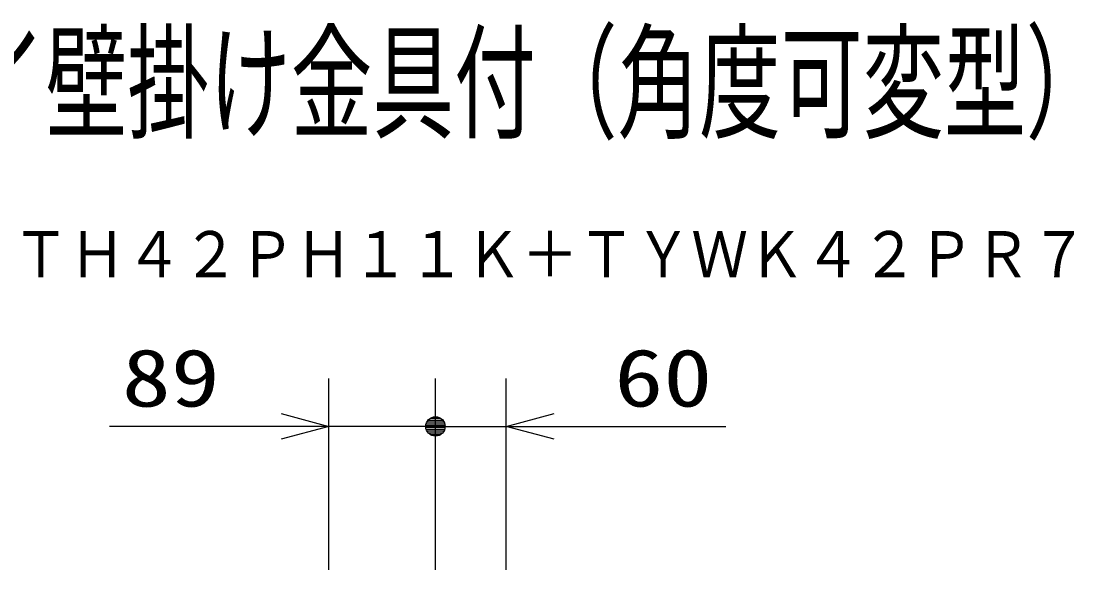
# Model space of a CAD drawing. Units: millimetres, scale not verified. Extents: x -63 to 63, y -57 to 57.
# Drawn here: x 18.06 to 62.04, y 34.48 to 57.41 of the extents above; entities that cross this region are included whole.
import ezdxf
from ezdxf.enums import TextEntityAlignment as Align

# ---------------------------------------------------------------- set-up
doc = ezdxf.new("R2010")
doc.units = ezdxf.units.MM
doc.header["$LTSCALE"] = 0.190236
for name, color, linetype in [('0-0_TOUROKU', 1, 'Continuous'), ('0-1_MOJI1', 2, 'Continuous'), ('0-5_SUNPO', 3, 'Continuous')]:
    doc.layers.add(name, color=color, linetype=linetype)
doc.styles.add('ＭＳ ゴシック', font='')
doc.styles.get('ＭＳ ゴシック').set_extended_font_data('MS Gothic')

# ---------------------------------------------------------------- blocks, each defined once
blk = doc.blocks.new('_OPEN30')
at = {"layer": '0-5_SUNPO', "color": 7}
blk.add_line((0, 0), (-1, 0), dxfattribs=at)
blk.add_lwpolyline([(-1, 0.26795), (0, 0), (-1, -0.26795)], dxfattribs=at)

msp = doc.modelspace()

# ---------------------------------------------------------------- linework, layer by layer
at = {"layer": '0-5_SUNPO'}
for p, q in [((30.9172, 34.4779), (30.9172, 42.4713)), ((35.3672, 34.4779), (35.3672, 42.4713)), ((35.3672, 34.4779), (35.3672, 42.4713)), ((38.3225, 34.4779), (38.3225, 42.4713)), ((28.9172, 40.4713), (21.7505, 40.4713)), ((35.3672, 40.4713), (30.9172, 40.4713)), ((33.3672, 40.4713), (31.3672, 40.4713)), ((34.9642, 40.5114), (35.7702, 40.5114)), ((34.9789, 40.5864), (35.7555, 40.5864)), ((35.0096, 40.6614), (35.7248, 40.6614)), ((35.061, 40.7364), (35.6734, 40.7364)), ((35.1473, 40.8114), (35.5871, 40.8114)), ((35.3672, 40.4713), (38.3225, 40.4713)), ((37.3672, 40.4713), (39.3672, 40.4713)), ((40.3225, 40.4713), (47.4892, 40.4713)), ((34.9637, 40.4364), (35.7707, 40.4364)), ((34.9774, 40.3614), (35.757, 40.3614)), ((35.0069, 40.2864), (35.7275, 40.2864)), ((35.0566, 40.2114), (35.6778, 40.2114)), ((35.1395, 40.1364), (35.5949, 40.1364))]:
    msp.add_line(p, q, dxfattribs=at)
msp.add_circle((35.3672, 40.4713), 0.405, dxfattribs=at)

# ---------------------------------------------------------------- block references
at = {"layer": '0-5_SUNPO', "xscale": 2, "yscale": 2}
msp.add_blockref('_OPEN30', (30.9172, 40.4713), dxfattribs=at)
at = {"layer": '0-5_SUNPO', "xscale": 2, "yscale": 2, "rotation": 180}
msp.add_blockref('_OPEN30', (38.3225, 40.4713), dxfattribs=at)

# ---------------------------------------------------------------- texts
at = {"layer": '0-0_TOUROKU', "style": 'ＭＳ ゴシック', "width": 0.9}
msp.add_text('ＴＨ４２ＰＨ１１Ｋ＋ＴＹＷＫ４２ＰＲ７', height=1.925, dxfattribs=at).set_placement((17.7, 46.13), align=Align.BOTTOM_LEFT)
at = {"layer": '0-1_MOJI1', "style": 'ＭＳ ゴシック', "width": 0.65}
msp.add_text('ハイビジョンプラズマディスプレイ壁掛け金具付（角度可変型）', height=3.848, dxfattribs=at).set_placement((-35.5001, 51.7599), align=Align.BOTTOM_LEFT)
at = {"layer": '0-5_SUNPO', "style": 'ＭＳ ゴシック', "width": 1.25}
for s, p in [('89', (22.2669, 40.5809)), ('60', (42.8389, 40.5809))]:
    msp.add_text(s, height=2.406, dxfattribs=at).set_placement(p, align=Align.BOTTOM_LEFT)

doc.saveas('drawing.dxf')
